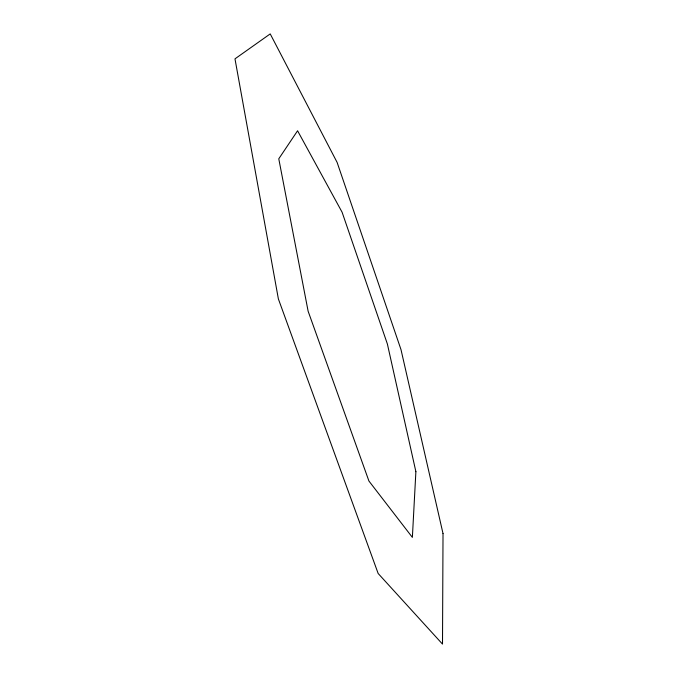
<?xml version="1.0" encoding="UTF-8"?>
<svg xmlns="http://www.w3.org/2000/svg" width="678" height="678" viewBox="0 0 678 678"><rect width="100%" height="100%" fill="white"/><g stroke="black" fill="none" stroke-linecap="round" stroke-linejoin="round"><path stroke-width="1.02" d="M443.022 533.594L442.505 644.1L378.154 573.486L278.378 298.922L234.978 58.85L270.225 33.9L337.119 162.406L401.003 349.628L443.022 533.594M415.885 471.676L412.377 537.383L368.925 481.033L308.126 311.227L278.777 158.805L297.574 130.769L342.093 212.206L387.384 344L415.885 471.676"/></g></svg>
